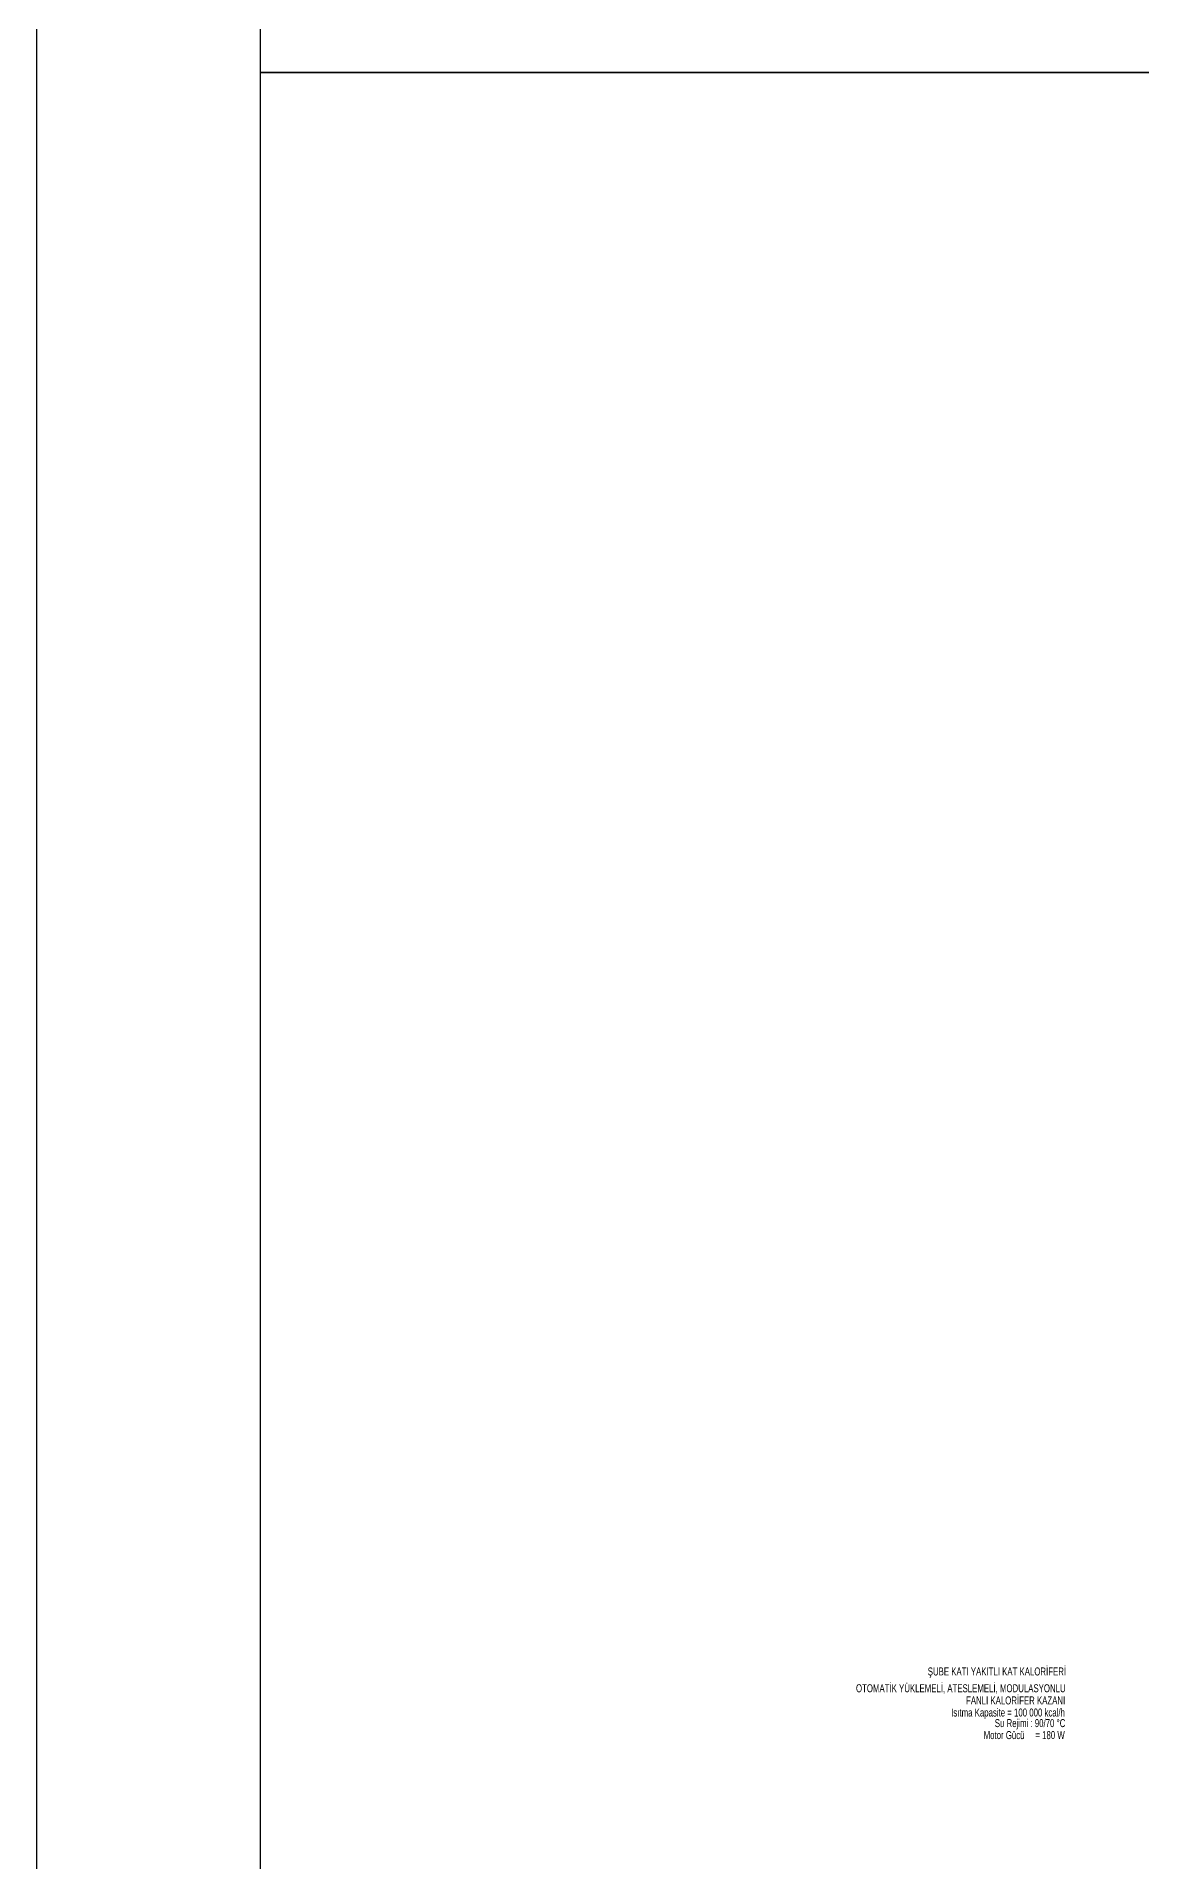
# Model space of a CAD drawing. Header units: centimetres. Extents: x 0 to 3740, y -4063 to 107.
# Drawn here: x 760 to 809.4, y -2045 to -1963.4 of the extents above; entities that cross this region are included whole.
import ezdxf

# ---------------------------------------------------------------- set-up
doc = ezdxf.new("R2010")
doc.units = ezdxf.units.CM
for name, color, linetype in [('MTY-VANA', 1, 'Continuous'), ('ROTAS-ISITMA-SEMBOL', 1, 'Continuous'), ('ROTAS-LEJANT-CERCEVE', 7, 'Continuous')]:
    doc.layers.add(name, color=color, linetype=linetype)
doc.styles.add('J1', font='arial.ttf', dxfattribs={"width": 0.7, "height": 0.2})

# ---------------------------------------------------------------- blocks, each defined once
blk = doc.blocks.new('MTY- KATI YAKITLI KAZAN')
at = {"layer": 'MTY-VANA', "color": 2, "linetype": 'Continuous', "style": 'J1', "width": 0.7}
for s, p in [('ŞUBE KATI YAKITLI KAT KALORİFERİ', (-254.1, 112.2)), ('OTOMATİK YÜKLEMELİ, ATESLEMELİ, MODULASYONLU', (-340.8, 91.9)), ('FANLI KALORİFER KAZANI', (-207.8, 77.2)), ('Isıtma Kapasite = 100 000 kcal/h', (-225.8, 62.6)), ('Motor Gücü     = 180 W ', (-186.6, 35.3)), ('Su Rejimi : 90/70 °C', (-173.1, 49.8))]:
    blk.add_text(s, height=9.671, dxfattribs=at).set_placement(p)

msp = doc.modelspace()

# ---------------------------------------------------------------- linework, layer by layer
at = {"layer": 'ROTAS-LEJANT-CERCEVE'}
for points in [[(760, -2887.797), (1460, -2887.797), (1460, -80), (760, -80)], [(770, -1965.019), (920, -1965.019), (920, -1881.019), (770, -1881.019)], [(770, -2049.019), (920, -2049.019), (920, -1965.019), (770, -1965.019)]]:
    msp.add_lwpolyline(points, close=True, dxfattribs=at)

# ---------------------------------------------------------------- block references
at = {"layer": 'ROTAS-ISITMA-SEMBOL', "xscale": 0.036985265233263766, "yscale": 0.036985265233263766}
msp.add_blockref('MTY- KATI YAKITLI KAZAN', (809.224, -2040.814), dxfattribs=at)

doc.saveas('drawing.dxf')
